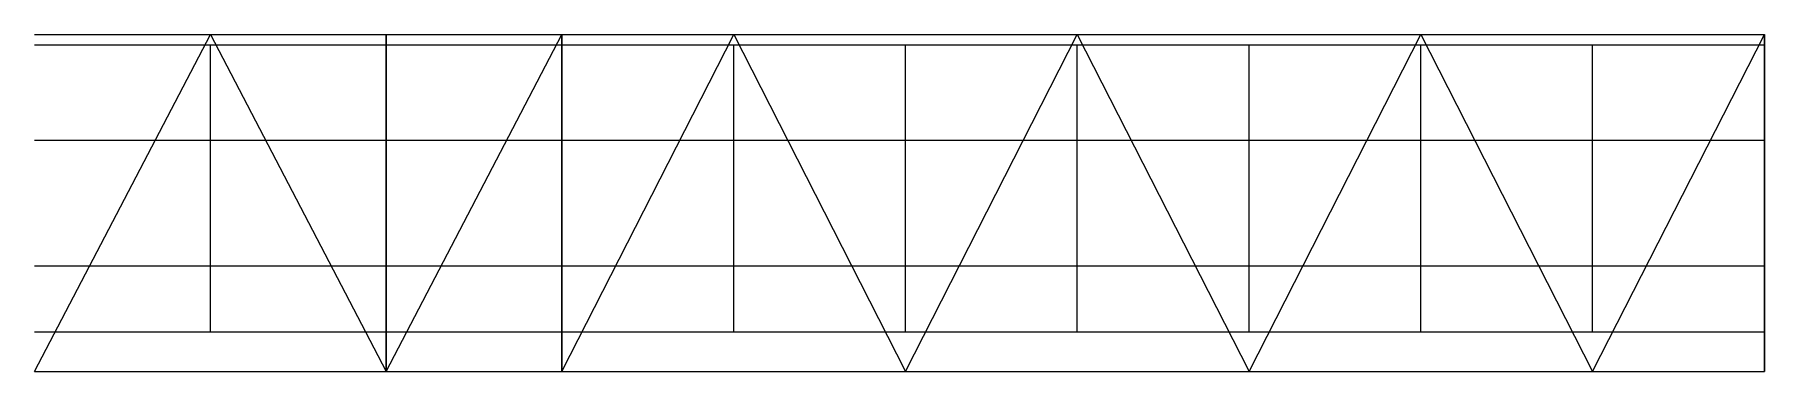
# Model space of a CAD drawing. Header units: millimetres. Extents: x 30000 to 59520, y -2875 to 2875.
import ezdxf

# ---------------------------------------------------------------- set-up
doc = ezdxf.new("R2010")
doc.units = ezdxf.units.MM
for name, color, linetype in [('ZJ8_CANTILEVER_EDGE', 3, 'CONTINUOUS'), ('ZJ8_COLUMN', 8, 'CONTINUOUS'), ('ZJ8_DECK_CROSS', 4, 'CONTINUOUS'), ('ZJ8_DECK_MAIN', 4, 'CONTINUOUS'), ('ZJ8_DECK_SECONDARY', 3, 'CONTINUOUS'), ('ZJ8_LONGITUDINAL_BRACE', 1, 'CONTINUOUS'), ('ZJ8_PLATFORM_BRACE', 1, 'CONTINUOUS'), ('ZJ8_TRANSVERSE_BRACE', 1, 'CONTINUOUS'), ('ZJ8_TRUSS_DIAGONAL', 5, 'CONTINUOUS'), ('ZJ8_TRUSS_LOWER', 5, 'CONTINUOUS'), ('ZJ8_TRUSS_UPPER', 5, 'CONTINUOUS'), ('ZJ8_TRUSS_VERTICAL', 5, 'CONTINUOUS')]:
    doc.layers.add(name, color=color, linetype=linetype)

msp = doc.modelspace()

# ---------------------------------------------------------------- linework, layer by layer
at = {"layer": 'ZJ8_CANTILEVER_EDGE'}
for p, q in [((30000, 2700, 19888.671446), (33000, 2700, 20177.538591)), ((33000, 2700, 20177.538591), (36000, 2700, 20466.405735)), ((36000, 2700, 20466.405735), (39000, 2700, 20755.27288)), ((39000, 2700, 20755.27288), (41931.428571, 2700, 21037.537347)), ((41931.428571, 2700, 21037.537347), (44862.857143, 2700, 21319.801814)), ((44862.857143, 2700, 21319.801814), (47794.285714, 2700, 21602.066281)), ((47794.285714, 2700, 21602.066281), (50725.714286, 2700, 21884.330748)), ((50725.714286, 2700, 21884.330748), (53657.142857, 2700, 22166.595215)), ((53657.142857, 2700, 22166.595215), (56588.571429, 2700, 22448.859682)), ((56588.571429, 2700, 22448.859682), (59520, 2700, 22731.124149)), ((30000, -2200, 19888.671446), (33000, -2200, 20177.538591)), ((33000, -2200, 20177.538591), (36000, -2200, 20466.405735)), ((36000, -2200, 20466.405735), (39000, -2200, 20755.27288)), ((39000, -2200, 20755.27288), (41931.428571, -2200, 21037.537347)), ((41931.428571, -2200, 21037.537347), (44862.857143, -2200, 21319.801814)), ((44862.857143, -2200, 21319.801814), (47794.285714, -2200, 21602.066281)), ((47794.285714, -2200, 21602.066281), (50725.714286, -2200, 21884.330748)), ((50725.714286, -2200, 21884.330748), (53657.142857, -2200, 22166.595215)), ((53657.142857, -2200, 22166.595215), (56588.571429, -2200, 22448.859682)), ((56588.571429, -2200, 22448.859682), (59520, -2200, 22731.124149))]:
    msp.add_line(p, q, dxfattribs=at)
at = {"layer": 'ZJ8_COLUMN'}
for p, q in [((36000, 2875), (36000, 2875, 4093.281147)), ((36000, 2875, 4093.281147), (36000, 2875, 8186.562294)), ((36000, 2875, 8186.562294), (36000, 2875, 12279.843441)), ((36000, 2875, 12279.843441), (36000, 2875, 16373.124588)), ((36000, 2875, 16373.124588), (36000, 2875, 20466.405735)), ((39000, 2875), (39000, 2875, 4151.054576)), ((39000, 2875, 4151.054576), (39000, 2875, 8302.109152)), ((39000, 2875, 8302.109152), (39000, 2875, 12453.163728)), ((39000, 2875, 12453.163728), (39000, 2875, 16604.218304)), ((39000, 2875, 16604.218304), (39000, 2875, 20755.27288)), ((59520, 2875), (59520, 2875, 4546.22483)), ((59520, 2875, 4546.22483), (59520, 2875, 9092.449659)), ((59520, 2875, 9092.449659), (59520, 2875, 13638.674489)), ((59520, 2875, 13638.674489), (59520, 2875, 18184.899319)), ((59520, 2875, 18184.899319), (59520, 2875, 22731.124149)), ((36000, -2875), (36000, -2875, 4093.281147)), ((36000, -2875, 4093.281147), (36000, -2875, 8186.562294)), ((36000, -2875, 8186.562294), (36000, -2875, 12279.843441)), ((36000, -2875, 12279.843441), (36000, -2875, 16373.124588)), ((36000, -2875, 16373.124588), (36000, -2875, 20466.405735)), ((39000, -2875), (39000, -2875, 4151.054576)), ((39000, -2875, 4151.054576), (39000, -2875, 8302.109152)), ((39000, -2875, 8302.109152), (39000, -2875, 12453.163728)), ((39000, -2875, 12453.163728), (39000, -2875, 16604.218304)), ((39000, -2875, 16604.218304), (39000, -2875, 20755.27288)), ((59520, -2875), (59520, -2875, 4546.22483)), ((59520, -2875, 4546.22483), (59520, -2875, 9092.449659)), ((59520, -2875, 9092.449659), (59520, -2875, 13638.674489)), ((59520, -2875, 13638.674489), (59520, -2875, 18184.899319)), ((59520, -2875, 18184.899319), (59520, -2875, 22731.124149))]:
    msp.add_line(p, q, dxfattribs=at)
at = {"layer": 'ZJ8_DECK_CROSS'}
for p, q in [((33000, -2200, 20177.538591), (33000, 2700, 20177.538591)), ((36000, -2200, 20466.405735), (36000, 2700, 20466.405735)), ((39000, -2200, 20755.27288), (39000, 2700, 20755.27288)), ((41931.428571, -2200, 21037.537347), (41931.428571, 2700, 21037.537347)), ((44862.857143, -2200, 21319.801814), (44862.857143, 2700, 21319.801814)), ((47794.285714, -2200, 21602.066281), (47794.285714, 2700, 21602.066281)), ((50725.714286, -2200, 21884.330748), (50725.714286, 2700, 21884.330748)), ((53657.142857, -2200, 22166.595215), (53657.142857, 2700, 22166.595215)), ((56588.571429, -2200, 22448.859682), (56588.571429, 2700, 22448.859682)), ((59520, -2200, 22731.124149), (59520, 2700, 22731.124149))]:
    msp.add_line(p, q, dxfattribs=at)
at = {"layer": 'ZJ8_DECK_MAIN'}
for p, q in [((30000, 2875, 19888.671446), (33000, 2875, 20177.538591)), ((33000, 2875, 20177.538591), (36000, 2875, 20466.405735)), ((36000, 2875, 20466.405735), (39000, 2875, 20755.27288)), ((39000, 2875, 20755.27288), (41931.428571, 2875, 21037.537347)), ((41931.428571, 2875, 21037.537347), (44862.857143, 2875, 21319.801814)), ((44862.857143, 2875, 21319.801814), (47794.285714, 2875, 21602.066281)), ((47794.285714, 2875, 21602.066281), (50725.714286, 2875, 21884.330748)), ((50725.714286, 2875, 21884.330748), (53657.142857, 2875, 22166.595215)), ((53657.142857, 2875, 22166.595215), (56588.571429, 2875, 22448.859682)), ((56588.571429, 2875, 22448.859682), (59520, 2875, 22731.124149)), ((30000, -2875, 19888.671446), (33000, -2875, 20177.538591)), ((33000, -2875, 20177.538591), (36000, -2875, 20466.405735)), ((36000, -2875, 20466.405735), (39000, -2875, 20755.27288)), ((39000, -2875, 20755.27288), (41931.428571, -2875, 21037.537347)), ((41931.428571, -2875, 21037.537347), (44862.857143, -2875, 21319.801814)), ((44862.857143, -2875, 21319.801814), (47794.285714, -2875, 21602.066281)), ((47794.285714, -2875, 21602.066281), (50725.714286, -2875, 21884.330748)), ((50725.714286, -2875, 21884.330748), (53657.142857, -2875, 22166.595215)), ((53657.142857, -2875, 22166.595215), (56588.571429, -2875, 22448.859682)), ((56588.571429, -2875, 22448.859682), (59520, -2875, 22731.124149))]:
    msp.add_line(p, q, dxfattribs=at)
at = {"layer": 'ZJ8_DECK_SECONDARY'}
for p, q in [((30000, 1075, 19888.671446), (33000, 1075, 20177.538591)), ((33000, 1075, 20177.538591), (36000, 1075, 20466.405735)), ((36000, 1075, 20466.405735), (39000, 1075, 20755.27288)), ((39000, 1075, 20755.27288), (41931.428571, 1075, 21037.537347)), ((41931.428571, 1075, 21037.537347), (44862.857143, 1075, 21319.801814)), ((44862.857143, 1075, 21319.801814), (47794.285714, 1075, 21602.066281)), ((47794.285714, 1075, 21602.066281), (50725.714286, 1075, 21884.330748)), ((50725.714286, 1075, 21884.330748), (53657.142857, 1075, 22166.595215)), ((53657.142857, 1075, 22166.595215), (56588.571429, 1075, 22448.859682)), ((56588.571429, 1075, 22448.859682), (59520, 1075, 22731.124149)), ((30000, -1075, 19888.671446), (33000, -1075, 20177.538591)), ((33000, -1075, 20177.538591), (36000, -1075, 20466.405735)), ((36000, -1075, 20466.405735), (39000, -1075, 20755.27288)), ((39000, -1075, 20755.27288), (41931.428571, -1075, 21037.537347)), ((41931.428571, -1075, 21037.537347), (44862.857143, -1075, 21319.801814)), ((44862.857143, -1075, 21319.801814), (47794.285714, -1075, 21602.066281)), ((47794.285714, -1075, 21602.066281), (50725.714286, -1075, 21884.330748)), ((50725.714286, -1075, 21884.330748), (53657.142857, -1075, 22166.595215)), ((53657.142857, -1075, 22166.595215), (56588.571429, -1075, 22448.859682)), ((56588.571429, -1075, 22448.859682), (59520, -1075, 22731.124149))]:
    msp.add_line(p, q, dxfattribs=at)
at = {"layer": 'ZJ8_LONGITUDINAL_BRACE'}
for p, q in [((36000, 2875), (39000, 2875, 20755.27288)), ((36000, -2875), (39000, -2875, 20755.27288))]:
    msp.add_line(p, q, dxfattribs=at)
at = {"layer": 'ZJ8_PLATFORM_BRACE'}
for p, q in [((30000, -2875, 19888.671446), (33000, 2875, 20177.538591)), ((33000, 2875, 20177.538591), (36000, -2875, 20466.405735)), ((36000, -2875, 20466.405735), (39000, 2875, 20755.27288)), ((39000, -2875, 20755.27288), (41931.428571, 2875, 21037.537347)), ((41931.428571, 2875, 21037.537347), (44862.857143, -2875, 21319.801814)), ((44862.857143, -2875, 21319.801814), (47794.285714, 2875, 21602.066281)), ((47794.285714, 2875, 21602.066281), (50725.714286, -2875, 21884.330748)), ((50725.714286, -2875, 21884.330748), (53657.142857, 2875, 22166.595215)), ((53657.142857, 2875, 22166.595215), (56588.571429, -2875, 22448.859682)), ((56588.571429, -2875, 22448.859682), (59520, 2875, 22731.124149))]:
    msp.add_line(p, q, dxfattribs=at)
at = {"layer": 'ZJ8_TRANSVERSE_BRACE'}
for p, q in [((36000, -2875), (36000, 2875, 20466.405735)), ((36000, 2875), (36000, -2875, 20466.405735)), ((39000, -2875), (39000, 2875, 20755.27288)), ((39000, 2875), (39000, -2875, 20755.27288)), ((59520, -2875), (59520, 2875, 22731.124149)), ((59520, 2875), (59520, -2875, 22731.124149))]:
    msp.add_line(p, q, dxfattribs=at)
at = {"layer": 'ZJ8_TRUSS_DIAGONAL'}
for p, q in [((39000, 2875, 18955.27288), (40865.454545, 2875, 20934.895722)), ((40865.454545, 2875, 20934.895722), (42730.909091, 2875, 19314.518565)), ((42730.909091, 2875, 19314.518565), (44596.363636, 2875, 21294.141408)), ((44596.363636, 2875, 21294.141408), (46461.818182, 2875, 19673.76425)), ((46461.818182, 2875, 19673.76425), (48327.272727, 2875, 21653.387093)), ((48327.272727, 2875, 21653.387093), (50192.727273, 2875, 20033.009936)), ((50192.727273, 2875, 20033.009936), (52058.181818, 2875, 22012.632778)), ((52058.181818, 2875, 22012.632778), (53923.636364, 2875, 20392.255621)), ((53923.636364, 2875, 20392.255621), (55789.090909, 2875, 22371.878463)), ((55789.090909, 2875, 22371.878463), (57654.545455, 2875, 20751.501306)), ((57654.545455, 2875, 20751.501306), (59520, 2875, 22731.124149)), ((39000, -2875, 18955.27288), (40865.454545, -2875, 20934.895722)), ((40865.454545, -2875, 20934.895722), (42730.909091, -2875, 19314.518565)), ((42730.909091, -2875, 19314.518565), (44596.363636, -2875, 21294.141408)), ((44596.363636, -2875, 21294.141408), (46461.818182, -2875, 19673.76425)), ((46461.818182, -2875, 19673.76425), (48327.272727, -2875, 21653.387093)), ((48327.272727, -2875, 21653.387093), (50192.727273, -2875, 20033.009936)), ((50192.727273, -2875, 20033.009936), (52058.181818, -2875, 22012.632778)), ((52058.181818, -2875, 22012.632778), (53923.636364, -2875, 20392.255621)), ((53923.636364, -2875, 20392.255621), (55789.090909, -2875, 22371.878463)), ((55789.090909, -2875, 22371.878463), (57654.545455, -2875, 20751.501306)), ((57654.545455, -2875, 20751.501306), (59520, -2875, 22731.124149))]:
    msp.add_line(p, q, dxfattribs=at)
at = {"layer": 'ZJ8_TRUSS_LOWER'}
for p, q in [((39000, 2875, 18955.27288), (40865.454545, 2875, 19134.895722)), ((40865.454545, 2875, 19134.895722), (42730.909091, 2875, 19314.518565)), ((42730.909091, 2875, 19314.518565), (44596.363636, 2875, 19494.141408)), ((44596.363636, 2875, 19494.141408), (46461.818182, 2875, 19673.76425)), ((46461.818182, 2875, 19673.76425), (48327.272727, 2875, 19853.387093)), ((48327.272727, 2875, 19853.387093), (50192.727273, 2875, 20033.009936)), ((50192.727273, 2875, 20033.009936), (52058.181818, 2875, 20212.632778)), ((52058.181818, 2875, 20212.632778), (53923.636364, 2875, 20392.255621)), ((53923.636364, 2875, 20392.255621), (55789.090909, 2875, 20571.878463)), ((55789.090909, 2875, 20571.878463), (57654.545455, 2875, 20751.501306)), ((57654.545455, 2875, 20751.501306), (59520, 2875, 20931.124149)), ((39000, -2875, 18955.27288), (40865.454545, -2875, 19134.895722)), ((40865.454545, -2875, 19134.895722), (42730.909091, -2875, 19314.518565)), ((42730.909091, -2875, 19314.518565), (44596.363636, -2875, 19494.141408)), ((44596.363636, -2875, 19494.141408), (46461.818182, -2875, 19673.76425)), ((46461.818182, -2875, 19673.76425), (48327.272727, -2875, 19853.387093)), ((48327.272727, -2875, 19853.387093), (50192.727273, -2875, 20033.009936)), ((50192.727273, -2875, 20033.009936), (52058.181818, -2875, 20212.632778)), ((52058.181818, -2875, 20212.632778), (53923.636364, -2875, 20392.255621)), ((53923.636364, -2875, 20392.255621), (55789.090909, -2875, 20571.878463)), ((55789.090909, -2875, 20571.878463), (57654.545455, -2875, 20751.501306)), ((57654.545455, -2875, 20751.501306), (59520, -2875, 20931.124149))]:
    msp.add_line(p, q, dxfattribs=at)
at = {"layer": 'ZJ8_TRUSS_UPPER'}
for p, q in [((39000, 2875, 20755.27288), (40865.454545, 2875, 20934.895722)), ((40865.454545, 2875, 20934.895722), (42730.909091, 2875, 21114.518565)), ((42730.909091, 2875, 21114.518565), (44596.363636, 2875, 21294.141408)), ((44596.363636, 2875, 21294.141408), (46461.818182, 2875, 21473.76425)), ((46461.818182, 2875, 21473.76425), (48327.272727, 2875, 21653.387093)), ((48327.272727, 2875, 21653.387093), (50192.727273, 2875, 21833.009936)), ((50192.727273, 2875, 21833.009936), (52058.181818, 2875, 22012.632778)), ((52058.181818, 2875, 22012.632778), (53923.636364, 2875, 22192.255621)), ((53923.636364, 2875, 22192.255621), (55789.090909, 2875, 22371.878463)), ((55789.090909, 2875, 22371.878463), (57654.545455, 2875, 22551.501306)), ((57654.545455, 2875, 22551.501306), (59520, 2875, 22731.124149)), ((39000, -2875, 20755.27288), (40865.454545, -2875, 20934.895722)), ((40865.454545, -2875, 20934.895722), (42730.909091, -2875, 21114.518565)), ((42730.909091, -2875, 21114.518565), (44596.363636, -2875, 21294.141408)), ((44596.363636, -2875, 21294.141408), (46461.818182, -2875, 21473.76425)), ((46461.818182, -2875, 21473.76425), (48327.272727, -2875, 21653.387093)), ((48327.272727, -2875, 21653.387093), (50192.727273, -2875, 21833.009936)), ((50192.727273, -2875, 21833.009936), (52058.181818, -2875, 22012.632778)), ((52058.181818, -2875, 22012.632778), (53923.636364, -2875, 22192.255621)), ((53923.636364, -2875, 22192.255621), (55789.090909, -2875, 22371.878463)), ((55789.090909, -2875, 22371.878463), (57654.545455, -2875, 22551.501306)), ((57654.545455, -2875, 22551.501306), (59520, -2875, 22731.124149))]:
    msp.add_line(p, q, dxfattribs=at)
at = {"layer": 'ZJ8_TRUSS_VERTICAL'}
for p, q in [((39000, 2875, 20755.27288), (39000, 2875, 18955.27288)), ((40865.454545, 2875, 20934.895722), (40865.454545, 2875, 19134.895722)), ((42730.909091, 2875, 21114.518565), (42730.909091, 2875, 19314.518565)), ((44596.363636, 2875, 21294.141408), (44596.363636, 2875, 19494.141408)), ((46461.818182, 2875, 21473.76425), (46461.818182, 2875, 19673.76425)), ((48327.272727, 2875, 21653.387093), (48327.272727, 2875, 19853.387093)), ((50192.727273, 2875, 21833.009936), (50192.727273, 2875, 20033.009936)), ((52058.181818, 2875, 22012.632778), (52058.181818, 2875, 20212.632778)), ((53923.636364, 2875, 22192.255621), (53923.636364, 2875, 20392.255621)), ((55789.090909, 2875, 22371.878463), (55789.090909, 2875, 20571.878463)), ((57654.545455, 2875, 22551.501306), (57654.545455, 2875, 20751.501306)), ((59520, 2875, 22731.124149), (59520, 2875, 20931.124149)), ((39000, -2875, 20755.27288), (39000, -2875, 18955.27288)), ((40865.454545, -2875, 20934.895722), (40865.454545, -2875, 19134.895722)), ((42730.909091, -2875, 21114.518565), (42730.909091, -2875, 19314.518565)), ((44596.363636, -2875, 21294.141408), (44596.363636, -2875, 19494.141408)), ((46461.818182, -2875, 21473.76425), (46461.818182, -2875, 19673.76425)), ((48327.272727, -2875, 21653.387093), (48327.272727, -2875, 19853.387093)), ((50192.727273, -2875, 21833.009936), (50192.727273, -2875, 20033.009936)), ((52058.181818, -2875, 22012.632778), (52058.181818, -2875, 20212.632778)), ((53923.636364, -2875, 22192.255621), (53923.636364, -2875, 20392.255621)), ((55789.090909, -2875, 22371.878463), (55789.090909, -2875, 20571.878463)), ((57654.545455, -2875, 22551.501306), (57654.545455, -2875, 20751.501306)), ((59520, -2875, 22731.124149), (59520, -2875, 20931.124149))]:
    msp.add_line(p, q, dxfattribs=at)

doc.saveas('drawing.dxf')
